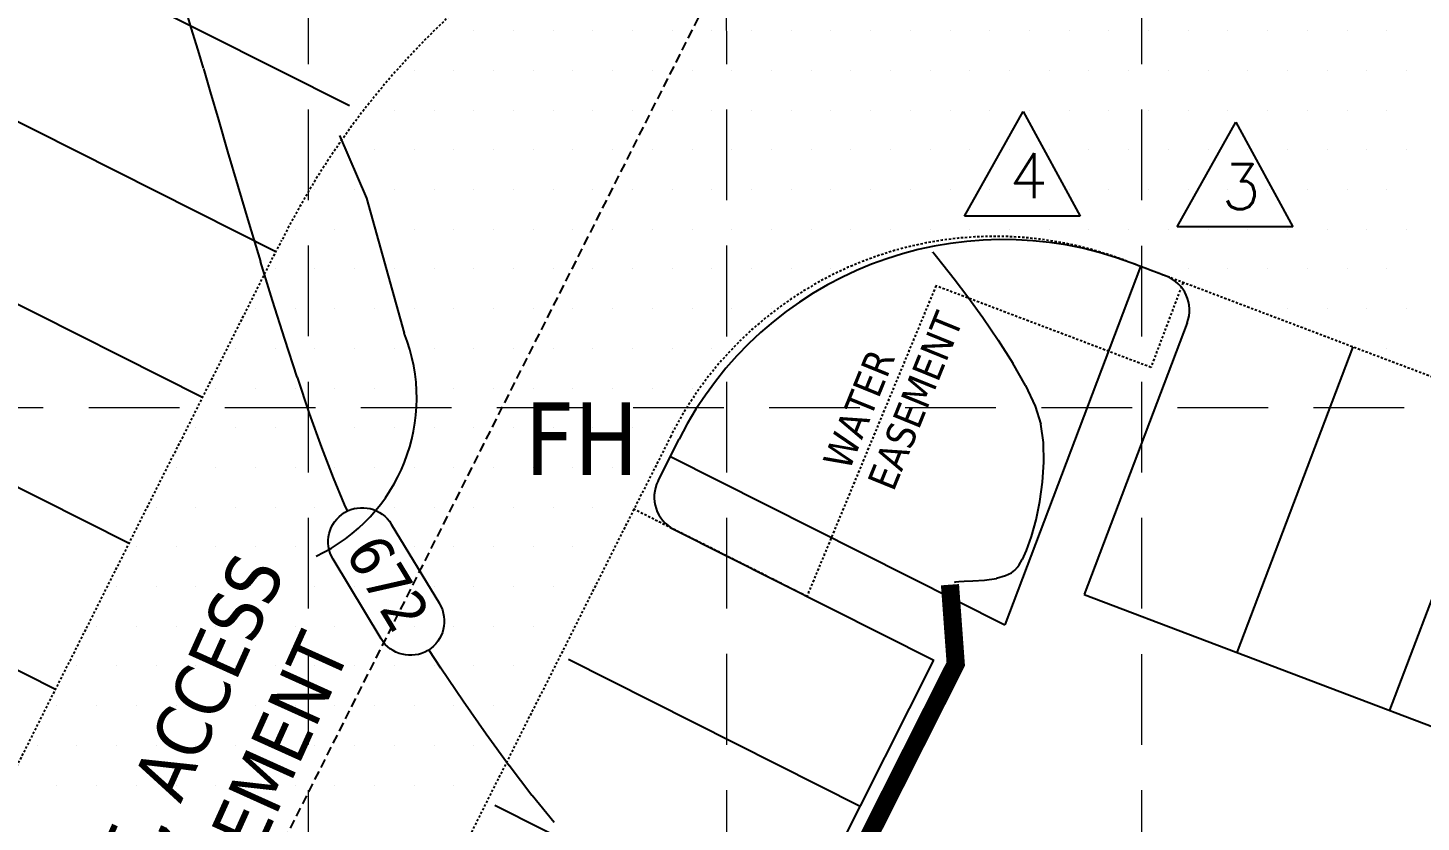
# Model space of a CAD drawing. Header units: inches. Extents: x 6967 to 7890, y 13663 to 15138.
# Drawn here: x 7183.2 to 7260, y 14262.6 to 14306.4 of the extents above; entities that cross this region are included whole.
import ezdxf

# ---------------------------------------------------------------- set-up
doc = ezdxf.new("R2010")
doc.units = ezdxf.units.IN
doc.header["$MEASUREMENT"] = 0
for name, pattern in [('DASHED', [0.75, 0.5, -0.25]), ('HIDDEN', [0.375, 0.25, -0.125]), ('XGWI003AR$0$HIDDEN2', [0.1875, 0.125, -0.0625]), ('xGWI003pt$0$HIDDEN2', [0.1875, 0.125, -0.0625])]:
    doc.linetypes.add(name, pattern=pattern)
for name, color, linetype in [('C-ANNO-EASE-N', 6, 'Continuous'), ('C-ANNO-WATR-N', 4, 'Continuous'), ('C-LGND-TEXT-N', 6, 'Continuous'), ('C-SITE-BLDG-STBK-N', 7, 'DASHED'), ('GRID', 254, 'HIDDEN'), ('PC', 35, 'Continuous'), ('V-ESMT-ACCS-TXT-N', 7, 'Continuous'), ('XGWI003AR$0$C-PKNG-CURB-FACE-N', 4, 'Continuous'), ('XGWI003AR$0$C-PKNG-FIRE-HTCH-N', 2, 'Continuous'), ('XGWI003AR$0$C-PKNG-FIRE-N', 2, 'XGWI003AR$0$HIDDEN2'), ('XGWI003AR$0$C-PKNG-STRP-N', 6, 'Continuous'), ('XGWI003AR$0$C-SITE-WALK-N', 2, 'Continuous'), ('XGWI003AR$0$C-STRC-WALL-N', 15, 'XGWI003AR$0$TRACKS'), ('xGWI003pt$0$C-EASE-WATR-N', 2, 'xGWI003pt$0$HIDDEN2')]:
    doc.layers.add(name, color=color, linetype=linetype)
doc.styles.add('L100', font='TAHOMA.TTF', dxfattribs={"height": 4})
doc.styles.add('L40', font='TAHOMA.TTF', dxfattribs={"height": 1.6})
doc.styles.add('L50', font='TAHOMA.TTF', dxfattribs={"height": 2})
doc.styles.add('SIMPLEX', font='simplex', dxfattribs={"height": 0.033333})
doc.linetypes.add('XGWI003AR$0$TRACKS', pattern='A,0.15,[130,ltypeshp.shx,S=0.25,R=0,X=0,Y=0],0.15', length=0.3)

msp = doc.modelspace()

# ---------------------------------------------------------------- linework, layer by layer
at = {"layer": 'C-LGND-TEXT-N', "color": 7}
for p, q in [((7234.864, 14296.034), (7238.098, 14301.807)), ((7238.098, 14301.807), (7241.24, 14296.038)), ((7246.575, 14295.436), (7249.809, 14301.209)), ((7249.809, 14301.209), (7252.951, 14295.44)), ((7238.098, 14296.039), (7234.864, 14296.034)), ((7241.24, 14296.038), (7238.098, 14296.039)), ((7249.809, 14295.441), (7246.575, 14295.436)), ((7252.951, 14295.44), (7249.809, 14295.441))]:
    msp.add_line(p, q, dxfattribs=at)
at = {"layer": 'C-SITE-BLDG-STBK-N'}
msp.add_line((7192.989, 14252.926), (7230.143, 14326.708), dxfattribs=at)
msp.add_arc((7656.878, 15294.951), 1058.5, 247.123647, 254.194188, dxfattribs=at)
at = {"layer": 'GRID', "color": 252, "linetype": 'HIDDEN', "lineweight": 0, "ltscale": 20}
for p, q in [((7198.696, 13779.412), (7198.701, 15112.656)), ((7221.761, 13779.409), (7221.737, 15112.651)), ((7244.621, 13779.405), (7244.667, 15112.648)), ((6991.593, 14285.488), (7865.68, 14285.488))]:
    msp.add_line(p, q, dxfattribs=at)
at = {"layer": 'PC', "color": 25, "extrusion": (0.958171, 0.286195, 0), "elevation": 10985.827}
msp.add_lwpolyline([(11649.606, 672), (11651.058, 672)], dxfattribs=at)
at = {"layer": 'PC', "color": 25, "extrusion": (0.956432, 0.291954, 0), "elevation": 11055.712}
msp.add_lwpolyline([(11582.015, 672), (11583.305, 672)], dxfattribs=at)
at = {"layer": 'PC', "color": 25, "extrusion": (0.957183, 0.289484, 0), "elevation": 11025.778}
msp.add_lwpolyline([(11609.476, 672), (11610.515, 672)], dxfattribs=at)
at = {"layer": 'PC', "color": 25, "extrusion": (0.95918, 0.282795, 0), "elevation": 10944.47}
msp.add_lwpolyline([(11684.814, 672), (11686.158, 672)], dxfattribs=at)
at = {"layer": 'PC', "color": 25, "extrusion": (0.959868, 0.280453, 0), "elevation": 10915.913}
msp.add_lwpolyline([(11709.892, 672), (11711.497, 672)], dxfattribs=at)
at = {"layer": 'PC', "color": 25, "extrusion": (0.959876, 0.280425, 0), "elevation": 10915.572}
msp.add_lwpolyline([(11708.388, 672), (11710.21, 672)], dxfattribs=at)
at = {"layer": 'PC', "color": 25, "extrusion": (0.959428, 0.281955, 0), "elevation": 10934.222}
msp.add_lwpolyline([(11688.979, 672), (11690.973, 672)], dxfattribs=at)
at = {"layer": 'PC', "color": 25, "elevation": 672}
for points in [[(7195.435, 14295.651), (7194.83, 14297.687)], [(7233.322, 14293.784), (7233.163, 14293.98)], [(7233.672, 14293.347), (7233.322, 14293.784)], [(7234.286, 14292.561), (7233.672, 14293.347)], [(7198.77, 14285.152), (7198.092, 14287.151)], [(7238.766, 14285.558), (7238.23, 14286.695)], [(7199.435, 14283.29), (7198.77, 14285.152)], [(7200.077, 14281.607), (7199.435, 14283.29)], [(7239.161, 14281.38), (7239.233, 14282.472)], [(7200.688, 14280.147), (7200.077, 14281.607)], [(7200.86, 14279.787), (7200.688, 14280.147)], [(7235.31, 14275.937), (7235.962, 14275.978)], [(7237.115, 14276.223), (7237.44, 14276.387)], [(7234.301, 14275.863), (7234.373, 14275.877)], [(7234.373, 14275.877), (7234.541, 14275.898)], [(7208.491, 14267.498), (7207.226, 14269.307)]]:
    msp.add_lwpolyline(points, dxfattribs=at)
at = {"layer": 'PC', "color": 25, "extrusion": (0.9574, 0.288766, 0), "elevation": 11017.004}
msp.add_lwpolyline([(11606.648, 672), (11608.856, 672)], dxfattribs=at)
at = {"layer": 'PC', "color": 25, "extrusion": (0.771451, 0.636289, 0), "elevation": 14675.133}
msp.add_lwpolyline([(6424.795, 672), (6424.805, 672)], dxfattribs=at)
at = {"layer": 'PC', "color": 25, "extrusion": (0.773403, 0.633915, 0), "elevation": 14655.316}
msp.add_lwpolyline([(6469.793, 672), (6469.871, 672)], dxfattribs=at)
at = {"layer": 'PC', "color": 25, "extrusion": (0.955781, 0.294081, 0), "elevation": 11081.32}
msp.add_lwpolyline([(11543.01, 672), (11545.259, 672)], dxfattribs=at)
at = {"layer": 'PC', "color": 25, "extrusion": (0.797353, 0.603514, 0), "elevation": 14394.032}
msp.add_lwpolyline([(7028.974, 672), (7030.223, 672)], dxfattribs=at)
at = {"layer": 'PC', "color": 25, "extrusion": (0.953646, 0.300931, 0), "elevation": 11163.855}
msp.add_lwpolyline([(11460.957, 672), (11463.204, 672)], dxfattribs=at)
at = {"layer": 'PC', "color": 25, "extrusion": (0.808845, 0.588023, 0), "elevation": 14255.784}
msp.add_lwpolyline([(7303.873, 672), (7305.289, 672)], dxfattribs=at)
at = {"layer": 'PC', "color": 25, "extrusion": (0.823468, 0.567362, 0), "elevation": 14066.354}
msp.add_lwpolyline([(7660.854, 672), (7662.352, 672)], dxfattribs=at)
at = {"layer": 'PC', "color": 25, "extrusion": (0.950828, 0.309719, 0), "elevation": 11269.147}
msp.add_lwpolyline([(11355.243, 672), (11357.444, 672)], dxfattribs=at)
at = {"layer": 'PC', "color": 25, "extrusion": (0.842599, 0.538541, 0), "elevation": 13792.974}
msp.add_lwpolyline([(8141.282, 672), (8142.78, 672)], dxfattribs=at)
at = {"layer": 'PC', "color": 25, "extrusion": (0.868435, 0.495804, 0), "elevation": 13369.324}
msp.add_lwpolyline([(8818.322, 672), (8819.738, 672)], dxfattribs=at)
at = {"layer": 'PC', "color": 25, "extrusion": (0.953782, 0.300498, 0), "elevation": 11196.994}
msp.add_lwpolyline([(11449.044, 672), (11450.076, 672)], dxfattribs=at)
at = {"layer": 'PC', "color": 25, "extrusion": (0.99151, 0.130029, 0), "elevation": 9035.022}
msp.add_lwpolyline([(13220.981, 672), (13222.014, 672)], dxfattribs=at)
at = {"layer": 'PC', "color": 25, "extrusion": (0.99978, 0.020971, 0), "elevation": 7537.16}
msp.add_lwpolyline([(14127.517, 672), (14128.594, 672)], dxfattribs=at)
at = {"layer": 'PC', "color": 25, "extrusion": (0.990415, -0.138123, 0), "elevation": 5197.192}
msp.add_lwpolyline([(15143.307, 672), (15144.387, 672)], dxfattribs=at)
at = {"layer": 'PC', "color": 25, "extrusion": (0.979213, -0.202834, 0), "elevation": 4192.002}
msp.add_lwpolyline([(15450.754, 672), (15451.785, 672)], dxfattribs=at)
at = {"layer": 'PC', "color": 25, "linetype": 'Continuous', "extrusion": (0.855711, 0.517455, 0)}
for points, elevation in [([(8491.382, 672), (8486.258, 672)], 13552.682), ([(8486.258, 672), (8491.382, 672)], 13548.932)]:
    msp.add_lwpolyline(points, dxfattribs=dict(at, elevation=elevation))
at = {"layer": 'PC', "color": 25, "extrusion": (0.963942, -0.266111, 0), "elevation": 3177.911}
msp.add_lwpolyline([(15689.801, 672), (15690.747, 672)], dxfattribs=at)
at = {"layer": 'PC', "color": 25, "extrusion": (0.941886, -0.335932, 0), "elevation": 2021.331}
msp.add_lwpolyline([(15879.451, 672), (15880.277, 672)], dxfattribs=at)
at = {"layer": 'PC', "color": 25, "extrusion": (0.909417, -0.415886, 0), "elevation": 644.756}
msp.add_lwpolyline([(15994.043, 672), (15994.593, 672)], dxfattribs=at)
at = {"layer": 'PC', "color": 25, "extrusion": (0.80546, -0.59265, 0), "elevation": -2631.343}
msp.add_lwpolyline([(15788.747, 672), (15788.933, 672)], dxfattribs=at)
at = {"layer": 'PC', "color": 25, "extrusion": (0.864044, -0.503415, 0), "elevation": -933.325}
msp.add_lwpolyline([(15979.464, 672), (15979.801, 672)], dxfattribs=at)
at = {"layer": 'PC', "color": 25, "extrusion": (0.147117, -0.989119, 0), "elevation": -13056.107}
msp.add_lwpolyline([(9257.47, 672), (9258.139, 672)], dxfattribs=at)
at = {"layer": 'PC', "color": 25, "extrusion": (0.286942, -0.957948, 0), "elevation": -11599.247}
msp.add_lwpolyline([(11028.714, 672), (11029.227, 672)], dxfattribs=at)
at = {"layer": 'PC', "color": 25, "extrusion": (0.597665, -0.801746, 0), "elevation": -7120.469}
msp.add_lwpolyline([(14335.086, 672), (14335.321, 672)], dxfattribs=at)
at = {"layer": 'PC', "color": 25, "extrusion": (-0.69172, 0.722165, 0), "elevation": 5303.598}
msp.add_lwpolyline([(-15102.13, 672), (-15102.246, 672)], dxfattribs=at)
at = {"layer": 'PC', "color": 25, "extrusion": (0.748107, -0.663578, 0), "elevation": -4059.064}
msp.add_lwpolyline([(15483.216, 672), (15483.297, 672)], dxfattribs=at)
at = {"layer": 'PC', "color": 25, "extrusion": (0.065936, -0.997824, 0), "elevation": -13767.814}
msp.add_lwpolyline([(8160.093, 672), (8160.394, 672)], dxfattribs=at)
at = {"layer": 'PC', "color": 25, "extrusion": (0.040397, -0.999184, 0), "elevation": -13971.997}
msp.add_lwpolyline([(7805.642, 672), (7806.113, 672)], dxfattribs=at)
at = {"layer": 'PC', "color": 25, "extrusion": (0.838362, 0.545113, 0), "elevation": 13820.619}
msp.add_lwpolyline([(8036.299, 672), (8037.5, 672)], dxfattribs=at)
at = {"layer": 'PC', "color": 25, "extrusion": (0.829463, 0.558562, 0), "elevation": 13948.421}
msp.add_lwpolyline([(7810.17, 672), (7812.372, 672)], dxfattribs=at)
at = {"layer": 'PC', "color": 25, "extrusion": (0.807866, 0.589366, 0), "elevation": 14232.278}
msp.add_lwpolyline([(7275.618, 672), (7277.781, 672)], dxfattribs=at)
at = {"layer": 'PC', "color": 25, "extrusion": (0.793263, 0.608879, 0), "elevation": 14405.353}
msp.add_lwpolyline([(6924.56, 672), (6926.627, 672)], dxfattribs=at)
at = {"layer": 'PC', "color": 25, "extrusion": (0.7739, 0.633307, 0), "elevation": 14614.181}
msp.add_lwpolyline([(6470.284, 672), (6472.206, 672)], dxfattribs=at)
at = {"layer": 'PC', "color": 25, "linetype": 'Continuous', "extrusion": (0, 0, -1)}
for centre, start, end in [((-7201.665, 14278.094, -672), 328.83833, 148.83833), ((-7204.316, 14273.709, -672), 148.83833, 328.83833)]:
    msp.add_arc(centre, 1.875, start, end, dxfattribs=at)
at = {"layer": 'V-ESMT-ACCS-TXT-N'}
for p, q in [((7200.424, 14300.477), (7201.899, 14297.029)), ((7201.899, 14297.029), (7203.981, 14289.586))]:
    msp.add_line(p, q, dxfattribs=at)
msp.add_arc((7195.06, 14286.009), 9.611, 295.06084, 21.84665, dxfattribs=at)
at = {"layer": 'XGWI003AR$0$C-PKNG-CURB-FACE-N', "color": 7}
for p, q in [((7245.965, 14292.728), (7244.082, 14293.442)), ((7247.126, 14290.149), (7241.451, 14275.189)), ((7217.974, 14281.449), (7219.126, 14283.738)), ((7218.86, 14278.763), (7233.163, 14271.561)), ((7241.451, 14275.189), (7347.597, 14234.926)), ((7217.328, 14240.116), (7233.163, 14271.561))]:
    msp.add_line(p, q, dxfattribs=at)
for centre, radius, start, end in [((7236.989, 14274.742), 20, 69.2275, 153.27139), ((7245.256, 14290.858), 2, 339.2275, 69.2275), ((7219.76, 14280.55), 2, 153.27139, 243.27139)]:
    msp.add_arc(centre, radius, start, end, dxfattribs=at)
at = {"layer": 'XGWI003AR$0$C-PKNG-FIRE-HTCH-N', "color": 255}
for p, q in [((7207.812, 14306.25), (7207.812, 14306.25)), ((7210, 14306.25), (7210, 14306.25)), ((7212.188, 14306.25), (7212.188, 14306.25)), ((7214.375, 14306.25), (7214.375, 14306.25)), ((7216.562, 14306.25), (7216.562, 14306.25)), ((7218.75, 14306.25), (7218.75, 14306.25)), ((7220.938, 14306.25), (7220.938, 14306.25)), ((7223.125, 14306.25), (7223.125, 14306.25)), ((7225.312, 14306.25), (7225.312, 14306.25)), ((7227.5, 14306.25), (7227.5, 14306.25)), ((7229.688, 14306.25), (7229.688, 14306.25)), ((7231.875, 14306.25), (7231.875, 14306.25)), ((7234.062, 14306.25), (7234.062, 14306.25)), ((7236.25, 14306.25), (7236.25, 14306.25)), ((7238.438, 14306.25), (7238.438, 14306.25)), ((7240.625, 14306.25), (7240.625, 14306.25)), ((7242.812, 14306.25), (7242.812, 14306.25)), ((7245, 14306.25), (7245, 14306.25)), ((7247.188, 14306.25), (7247.188, 14306.25)), ((7249.375, 14306.25), (7249.375, 14306.25)), ((7251.562, 14306.25), (7251.562, 14306.25)), ((7253.75, 14306.25), (7253.75, 14306.25)), ((7255.938, 14306.25), (7255.938, 14306.25)), ((7258.125, 14306.25), (7258.125, 14306.25)), ((7204.531, 14304.062), (7204.531, 14304.062)), ((7206.719, 14304.062), (7206.719, 14304.062)), ((7208.906, 14304.062), (7208.906, 14304.062)), ((7211.094, 14304.062), (7211.094, 14304.062)), ((7213.281, 14304.062), (7213.281, 14304.062)), ((7215.469, 14304.062), (7215.469, 14304.062)), ((7217.656, 14304.062), (7217.656, 14304.062)), ((7219.844, 14304.062), (7219.844, 14304.062)), ((7222.031, 14304.062), (7222.031, 14304.062)), ((7224.219, 14304.062), (7224.219, 14304.062)), ((7226.406, 14304.062), (7226.406, 14304.062)), ((7228.594, 14304.062), (7228.594, 14304.062)), ((7230.781, 14304.062), (7230.781, 14304.062)), ((7232.969, 14304.062), (7232.969, 14304.062)), ((7235.156, 14304.062), (7235.156, 14304.062)), ((7237.344, 14304.062), (7237.344, 14304.062)), ((7239.531, 14304.062), (7239.531, 14304.062)), ((7241.719, 14304.062), (7241.719, 14304.062)), ((7243.906, 14304.062), (7243.906, 14304.062)), ((7246.094, 14304.062), (7246.094, 14304.062)), ((7248.281, 14304.062), (7248.281, 14304.062)), ((7250.469, 14304.062), (7250.469, 14304.062)), ((7252.656, 14304.062), (7252.656, 14304.062)), ((7254.844, 14304.062), (7254.844, 14304.062)), ((7257.031, 14304.062), (7257.031, 14304.062)), ((7259.219, 14304.062), (7259.219, 14304.062)), ((7203.438, 14301.875), (7203.438, 14301.875)), ((7205.625, 14301.875), (7205.625, 14301.875)), ((7207.812, 14301.875), (7207.812, 14301.875)), ((7210, 14301.875), (7210, 14301.875)), ((7212.188, 14301.875), (7212.188, 14301.875)), ((7214.375, 14301.875), (7214.375, 14301.875)), ((7216.562, 14301.875), (7216.562, 14301.875)), ((7218.75, 14301.875), (7218.75, 14301.875)), ((7220.938, 14301.875), (7220.938, 14301.875)), ((7223.125, 14301.875), (7223.125, 14301.875)), ((7225.312, 14301.875), (7225.312, 14301.875)), ((7227.5, 14301.875), (7227.5, 14301.875)), ((7229.688, 14301.875), (7229.688, 14301.875)), ((7231.875, 14301.875), (7231.875, 14301.875)), ((7234.062, 14301.875), (7234.062, 14301.875)), ((7236.25, 14301.875), (7236.25, 14301.875)), ((7238.438, 14301.875), (7238.438, 14301.875)), ((7240.625, 14301.875), (7240.625, 14301.875)), ((7242.812, 14301.875), (7242.812, 14301.875)), ((7245, 14301.875), (7245, 14301.875)), ((7247.188, 14301.875), (7247.188, 14301.875)), ((7249.375, 14301.875), (7249.375, 14301.875)), ((7251.562, 14301.875), (7251.562, 14301.875)), ((7253.75, 14301.875), (7253.75, 14301.875)), ((7255.938, 14301.875), (7255.938, 14301.875)), ((7258.125, 14301.875), (7258.125, 14301.875)), ((7202.344, 14299.688), (7202.344, 14299.688)), ((7204.531, 14299.688), (7204.531, 14299.688)), ((7206.719, 14299.688), (7206.719, 14299.688)), ((7208.906, 14299.688), (7208.906, 14299.688)), ((7211.094, 14299.688), (7211.094, 14299.688)), ((7213.281, 14299.688), (7213.281, 14299.688)), ((7215.469, 14299.688), (7215.469, 14299.688)), ((7217.656, 14299.688), (7217.656, 14299.688)), ((7219.844, 14299.688), (7219.844, 14299.688)), ((7222.031, 14299.688), (7222.031, 14299.688)), ((7224.219, 14299.688), (7224.219, 14299.688)), ((7226.406, 14299.688), (7226.406, 14299.688)), ((7228.594, 14299.688), (7228.594, 14299.688)), ((7230.781, 14299.688), (7230.781, 14299.688)), ((7232.969, 14299.688), (7232.969, 14299.688)), ((7235.156, 14299.688), (7235.156, 14299.688)), ((7237.344, 14299.688), (7237.344, 14299.688)), ((7239.531, 14299.688), (7239.531, 14299.688)), ((7241.719, 14299.688), (7241.719, 14299.688)), ((7243.906, 14299.688), (7243.906, 14299.688)), ((7246.094, 14299.688), (7246.094, 14299.688)), ((7248.281, 14299.688), (7248.281, 14299.688)), ((7250.469, 14299.688), (7250.469, 14299.688)), ((7252.656, 14299.688), (7252.656, 14299.688)), ((7254.844, 14299.688), (7254.844, 14299.688)), ((7257.031, 14299.688), (7257.031, 14299.688)), ((7259.219, 14299.688), (7259.219, 14299.688)), ((7199.062, 14297.5), (7199.062, 14297.5)), ((7201.25, 14297.5), (7201.25, 14297.5)), ((7203.438, 14297.5), (7203.438, 14297.5)), ((7205.625, 14297.5), (7205.625, 14297.5)), ((7207.812, 14297.5), (7207.812, 14297.5)), ((7210, 14297.5), (7210, 14297.5)), ((7212.188, 14297.5), (7212.188, 14297.5)), ((7214.375, 14297.5), (7214.375, 14297.5)), ((7216.562, 14297.5), (7216.562, 14297.5)), ((7218.75, 14297.5), (7218.75, 14297.5)), ((7220.938, 14297.5), (7220.938, 14297.5)), ((7223.125, 14297.5), (7223.125, 14297.5)), ((7225.312, 14297.5), (7225.312, 14297.5)), ((7227.5, 14297.5), (7227.5, 14297.5)), ((7229.688, 14297.5), (7229.688, 14297.5)), ((7231.875, 14297.5), (7231.875, 14297.5)), ((7234.062, 14297.5), (7234.062, 14297.5)), ((7236.25, 14297.5), (7236.25, 14297.5)), ((7238.438, 14297.5), (7238.438, 14297.5)), ((7240.625, 14297.5), (7240.625, 14297.5)), ((7242.812, 14297.5), (7242.812, 14297.5)), ((7245, 14297.5), (7245, 14297.5)), ((7247.188, 14297.5), (7247.188, 14297.5)), ((7249.375, 14297.5), (7249.375, 14297.5)), ((7251.562, 14297.5), (7251.562, 14297.5)), ((7253.75, 14297.5), (7253.75, 14297.5)), ((7255.938, 14297.5), (7255.938, 14297.5)), ((7258.125, 14297.5), (7258.125, 14297.5)), ((7197.969, 14295.312), (7197.969, 14295.312)), ((7200.156, 14295.312), (7200.156, 14295.312)), ((7202.344, 14295.312), (7202.344, 14295.312)), ((7204.531, 14295.312), (7204.531, 14295.312)), ((7206.719, 14295.312), (7206.719, 14295.312)), ((7208.906, 14295.312), (7208.906, 14295.312)), ((7211.094, 14295.312), (7211.094, 14295.312)), ((7213.281, 14295.312), (7213.281, 14295.312)), ((7215.469, 14295.312), (7215.469, 14295.312)), ((7217.656, 14295.312), (7217.656, 14295.312)), ((7219.844, 14295.312), (7219.844, 14295.312)), ((7222.031, 14295.312), (7222.031, 14295.312)), ((7224.219, 14295.312), (7224.219, 14295.312)), ((7226.406, 14295.312), (7226.406, 14295.312)), ((7228.594, 14295.312), (7228.594, 14295.312)), ((7230.781, 14295.312), (7230.781, 14295.312)), ((7232.969, 14295.312), (7232.969, 14295.312)), ((7235.156, 14295.312), (7235.156, 14295.312)), ((7237.344, 14295.312), (7237.344, 14295.312)), ((7239.531, 14295.312), (7239.531, 14295.312)), ((7241.719, 14295.312), (7241.719, 14295.312)), ((7243.906, 14295.312), (7243.906, 14295.312)), ((7246.094, 14295.312), (7246.094, 14295.312)), ((7248.281, 14295.312), (7248.281, 14295.312)), ((7250.469, 14295.312), (7250.469, 14295.312)), ((7252.656, 14295.312), (7252.656, 14295.312)), ((7254.844, 14295.312), (7254.844, 14295.312)), ((7257.031, 14295.312), (7257.031, 14295.312)), ((7259.219, 14295.312), (7259.219, 14295.312)), ((7196.875, 14293.125), (7196.875, 14293.125)), ((7199.062, 14293.125), (7199.062, 14293.125)), ((7201.25, 14293.125), (7201.25, 14293.125)), ((7203.438, 14293.125), (7203.438, 14293.125)), ((7205.625, 14293.125), (7205.625, 14293.125)), ((7207.812, 14293.125), (7207.812, 14293.125)), ((7210, 14293.125), (7210, 14293.125)), ((7212.188, 14293.125), (7212.188, 14293.125)), ((7214.375, 14293.125), (7214.375, 14293.125)), ((7216.562, 14293.125), (7216.562, 14293.125)), ((7218.75, 14293.125), (7218.75, 14293.125)), ((7220.938, 14293.125), (7220.938, 14293.125)), ((7223.125, 14293.125), (7223.125, 14293.125)), ((7225.312, 14293.125), (7225.312, 14293.125)), ((7227.5, 14293.125), (7227.5, 14293.125)), ((7245, 14293.125), (7245, 14293.125)), ((7247.188, 14293.125), (7247.188, 14293.125)), ((7249.375, 14293.125), (7249.375, 14293.125)), ((7251.562, 14293.125), (7251.562, 14293.125)), ((7253.75, 14293.125), (7253.75, 14293.125)), ((7255.938, 14293.125), (7255.938, 14293.125)), ((7258.125, 14293.125), (7258.125, 14293.125)), ((7195.781, 14290.938), (7195.781, 14290.938)), ((7197.969, 14290.938), (7197.969, 14290.938)), ((7200.156, 14290.938), (7200.156, 14290.938)), ((7202.344, 14290.938), (7202.344, 14290.938)), ((7204.531, 14290.938), (7204.531, 14290.938)), ((7206.719, 14290.938), (7206.719, 14290.938)), ((7208.906, 14290.938), (7208.906, 14290.938)), ((7211.094, 14290.938), (7211.094, 14290.938)), ((7213.281, 14290.938), (7213.281, 14290.938)), ((7215.469, 14290.938), (7215.469, 14290.938)), ((7217.656, 14290.938), (7217.656, 14290.938)), ((7219.844, 14290.938), (7219.844, 14290.938)), ((7222.031, 14290.938), (7222.031, 14290.938)), ((7224.219, 14290.938), (7224.219, 14290.938)), ((7252.656, 14290.938), (7252.656, 14290.938)), ((7254.844, 14290.938), (7254.844, 14290.938)), ((7257.031, 14290.938), (7257.031, 14290.938)), ((7259.219, 14290.938), (7259.219, 14290.938)), ((7194.688, 14288.75), (7194.688, 14288.75)), ((7196.875, 14288.75), (7196.875, 14288.75)), ((7199.062, 14288.75), (7199.062, 14288.75)), ((7201.25, 14288.75), (7201.25, 14288.75)), ((7203.438, 14288.75), (7203.438, 14288.75)), ((7205.625, 14288.75), (7205.625, 14288.75)), ((7207.812, 14288.75), (7207.812, 14288.75)), ((7210, 14288.75), (7210, 14288.75)), ((7212.188, 14288.75), (7212.188, 14288.75)), ((7214.375, 14288.75), (7214.375, 14288.75)), ((7216.562, 14288.75), (7216.562, 14288.75)), ((7218.75, 14288.75), (7218.75, 14288.75)), ((7220.938, 14288.75), (7220.938, 14288.75)), ((7258.125, 14288.75), (7258.125, 14288.75)), ((7193.594, 14286.562), (7193.594, 14286.562)), ((7195.781, 14286.562), (7195.781, 14286.562)), ((7197.969, 14286.562), (7197.969, 14286.562)), ((7200.156, 14286.562), (7200.156, 14286.562)), ((7202.344, 14286.562), (7202.344, 14286.562)), ((7204.531, 14286.562), (7204.531, 14286.562)), ((7206.719, 14286.562), (7206.719, 14286.562)), ((7208.906, 14286.562), (7208.906, 14286.562)), ((7211.094, 14286.562), (7211.094, 14286.562)), ((7213.281, 14286.562), (7213.281, 14286.562)), ((7215.469, 14286.562), (7215.469, 14286.562)), ((7217.656, 14286.562), (7217.656, 14286.562)), ((7219.844, 14286.562), (7219.844, 14286.562)), ((7192.5, 14284.375), (7192.5, 14284.375)), ((7194.688, 14284.375), (7194.688, 14284.375)), ((7196.875, 14284.375), (7196.875, 14284.375)), ((7199.062, 14284.375), (7199.062, 14284.375)), ((7201.25, 14284.375), (7201.25, 14284.375)), ((7203.438, 14284.375), (7203.438, 14284.375)), ((7205.625, 14284.375), (7205.625, 14284.375)), ((7207.812, 14284.375), (7207.812, 14284.375)), ((7210, 14284.375), (7210, 14284.375)), ((7212.188, 14284.375), (7212.188, 14284.375)), ((7214.375, 14284.375), (7214.375, 14284.375)), ((7216.562, 14284.375), (7216.562, 14284.375)), ((7218.75, 14284.375), (7218.75, 14284.375)), ((7191.406, 14282.188), (7191.406, 14282.188)), ((7193.594, 14282.188), (7193.594, 14282.188)), ((7195.781, 14282.188), (7195.781, 14282.188)), ((7197.969, 14282.188), (7197.969, 14282.188)), ((7200.156, 14282.188), (7200.156, 14282.188)), ((7202.344, 14282.188), (7202.344, 14282.188)), ((7204.531, 14282.188), (7204.531, 14282.188)), ((7206.719, 14282.188), (7206.719, 14282.188)), ((7208.906, 14282.188), (7208.906, 14282.188)), ((7211.094, 14282.188), (7211.094, 14282.188)), ((7213.281, 14282.188), (7213.281, 14282.188)), ((7215.469, 14282.188), (7215.469, 14282.188)), ((7217.656, 14282.188), (7217.656, 14282.188)), ((7190.312, 14280), (7190.312, 14280)), ((7192.5, 14280), (7192.5, 14280)), ((7194.688, 14280), (7194.688, 14280)), ((7196.875, 14280), (7196.875, 14280)), ((7199.062, 14280), (7199.062, 14280)), ((7201.25, 14280), (7201.25, 14280)), ((7203.438, 14280), (7203.438, 14280)), ((7205.625, 14280), (7205.625, 14280)), ((7207.812, 14280), (7207.812, 14280)), ((7210, 14280), (7210, 14280)), ((7212.188, 14280), (7212.188, 14280)), ((7214.375, 14280), (7214.375, 14280)), ((7216.562, 14280), (7216.562, 14280)), ((7189.219, 14277.812), (7189.219, 14277.812)), ((7191.406, 14277.812), (7191.406, 14277.812)), ((7193.594, 14277.812), (7193.594, 14277.812)), ((7195.781, 14277.812), (7195.781, 14277.812)), ((7197.969, 14277.812), (7197.969, 14277.812)), ((7200.156, 14277.812), (7200.156, 14277.812)), ((7202.344, 14277.812), (7202.344, 14277.812)), ((7204.531, 14277.812), (7204.531, 14277.812)), ((7206.719, 14277.812), (7206.719, 14277.812)), ((7208.906, 14277.812), (7208.906, 14277.812)), ((7211.094, 14277.812), (7211.094, 14277.812)), ((7213.281, 14277.812), (7213.281, 14277.812)), ((7215.469, 14277.812), (7215.469, 14277.812)), ((7188.125, 14275.625), (7188.125, 14275.625)), ((7190.312, 14275.625), (7190.312, 14275.625)), ((7192.5, 14275.625), (7192.5, 14275.625)), ((7194.688, 14275.625), (7194.688, 14275.625)), ((7196.875, 14275.625), (7196.875, 14275.625)), ((7199.062, 14275.625), (7199.062, 14275.625)), ((7201.25, 14275.625), (7201.25, 14275.625)), ((7203.438, 14275.625), (7203.438, 14275.625)), ((7205.625, 14275.625), (7205.625, 14275.625)), ((7207.812, 14275.625), (7207.812, 14275.625)), ((7210, 14275.625), (7210, 14275.625)), ((7212.188, 14275.625), (7212.188, 14275.625)), ((7214.375, 14275.625), (7214.375, 14275.625)), ((7187.031, 14273.438), (7187.031, 14273.438)), ((7189.219, 14273.438), (7189.219, 14273.438)), ((7191.406, 14273.438), (7191.406, 14273.438)), ((7193.594, 14273.438), (7193.594, 14273.438)), ((7195.781, 14273.438), (7195.781, 14273.438)), ((7197.969, 14273.438), (7197.969, 14273.438)), ((7200.156, 14273.438), (7200.156, 14273.438)), ((7202.344, 14273.438), (7202.344, 14273.438)), ((7204.531, 14273.438), (7204.531, 14273.438)), ((7206.719, 14273.438), (7206.719, 14273.438)), ((7208.906, 14273.438), (7208.906, 14273.438)), ((7211.094, 14273.438), (7211.094, 14273.438)), ((7213.281, 14273.438), (7213.281, 14273.438)), ((7185.938, 14271.25), (7185.938, 14271.25)), ((7188.125, 14271.25), (7188.125, 14271.25)), ((7190.312, 14271.25), (7190.312, 14271.25)), ((7192.5, 14271.25), (7192.5, 14271.25)), ((7194.688, 14271.25), (7194.688, 14271.25)), ((7196.875, 14271.25), (7196.875, 14271.25)), ((7199.062, 14271.25), (7199.062, 14271.25)), ((7201.25, 14271.25), (7201.25, 14271.25)), ((7203.438, 14271.25), (7203.438, 14271.25)), ((7205.625, 14271.25), (7205.625, 14271.25)), ((7207.812, 14271.25), (7207.812, 14271.25)), ((7210, 14271.25), (7210, 14271.25)), ((7212.188, 14271.25), (7212.188, 14271.25)), ((7184.844, 14269.062), (7184.844, 14269.062)), ((7187.031, 14269.062), (7187.031, 14269.062)), ((7189.219, 14269.062), (7189.219, 14269.062)), ((7191.406, 14269.062), (7191.406, 14269.062)), ((7193.594, 14269.062), (7193.594, 14269.062)), ((7195.781, 14269.062), (7195.781, 14269.062)), ((7197.969, 14269.062), (7197.969, 14269.062)), ((7200.156, 14269.062), (7200.156, 14269.062)), ((7202.344, 14269.062), (7202.344, 14269.062)), ((7204.531, 14269.062), (7204.531, 14269.062)), ((7206.719, 14269.062), (7206.719, 14269.062)), ((7208.906, 14269.062), (7208.906, 14269.062)), ((7211.094, 14269.062), (7211.094, 14269.062)), ((7183.75, 14266.875), (7183.75, 14266.875)), ((7185.938, 14266.875), (7185.938, 14266.875)), ((7188.125, 14266.875), (7188.125, 14266.875)), ((7190.312, 14266.875), (7190.312, 14266.875)), ((7192.5, 14266.875), (7192.5, 14266.875)), ((7194.688, 14266.875), (7194.688, 14266.875)), ((7196.875, 14266.875), (7196.875, 14266.875)), ((7199.062, 14266.875), (7199.062, 14266.875)), ((7201.25, 14266.875), (7201.25, 14266.875)), ((7203.438, 14266.875), (7203.438, 14266.875)), ((7205.625, 14266.875), (7205.625, 14266.875)), ((7207.812, 14266.875), (7207.812, 14266.875)), ((7210, 14266.875), (7210, 14266.875)), ((7184.844, 14264.688), (7184.844, 14264.688)), ((7187.031, 14264.688), (7187.031, 14264.688)), ((7189.219, 14264.688), (7189.219, 14264.688)), ((7191.406, 14264.688), (7191.406, 14264.688)), ((7193.594, 14264.688), (7193.594, 14264.688)), ((7195.781, 14264.688), (7195.781, 14264.688)), ((7197.969, 14264.688), (7197.969, 14264.688)), ((7200.156, 14264.688), (7200.156, 14264.688)), ((7202.344, 14264.688), (7202.344, 14264.688)), ((7204.531, 14264.688), (7204.531, 14264.688)), ((7206.719, 14264.688), (7206.719, 14264.688)), ((7208.906, 14264.688), (7208.906, 14264.688))]:
    msp.add_line(p, q, dxfattribs=at)
at = {"layer": 'XGWI003AR$0$C-PKNG-FIRE-N', "color": 7}
for p, q in [((7179.592, 14259.672), (7197.233, 14294.705)), ((7350.483, 14253.083), (7243.625, 14293.616)), ((7218.669, 14283.911), (7201.027, 14248.878))]:
    msp.add_line(p, q, dxfattribs=at)
for radius in [44, 20]:
    msp.add_arc((7236.532, 14274.916), radius, 69.2275, 153.27139, dxfattribs=at)
at = {"layer": 'XGWI003AR$0$C-PKNG-STRP-N', "color": 253}
for p, q in [((7200.961, 14302.107), (7184.884, 14310.203)), ((7196.913, 14294.069), (7180.836, 14302.165)), ((7192.865, 14286.031), (7176.788, 14294.127)), ((7256.25, 14288.827), (7249.866, 14271.997)), ((7188.817, 14277.992), (7172.741, 14286.088)), ((7264.665, 14285.635), (7258.281, 14268.805)), ((7184.769, 14269.954), (7168.693, 14278.05)), ((7213.026, 14271.625), (7229.115, 14263.523)), ((7208.978, 14263.586), (7225.067, 14255.484))]:
    msp.add_line(p, q, dxfattribs=at)
at = {"layer": 'XGWI003AR$0$C-SITE-WALK-N', "color": 7}
for p in [(7244.563, 14293.26), (7218.648, 14282.789)]:
    msp.add_line(p, (7237.072, 14273.511), dxfattribs=at)
at = {"layer": 'XGWI003AR$0$C-STRC-WALL-N', "color": 11, "linetype": 'Continuous', "ltscale": 0.08}
for p, q in [((7234.384, 14271.318), (7234.058, 14275.711)), ((7222.091, 14246.906), (7234.384, 14271.318))]:
    msp.add_line(p, q, dxfattribs=at)
at = {"layer": 'XGWI003AR$0$C-STRC-WALL-N', "color": 4, "linetype": 'Continuous', "const_width": 1}
msp.add_lwpolyline([(7234.058, 14275.725), (7234.376, 14271.355), (7218.371, 14239.607), (7213.574, 14230.153), (7206.463, 14213.667), (7199.753, 14196.42), (7189.508, 14199.935)], dxfattribs=at)
at = {"layer": 'xGWI003pt$0$C-EASE-WATR-N', "color": 253}
for p, q in [((7233.283, 14292.191), (7226.171, 14275.082)), ((7245.127, 14287.698), (7233.283, 14292.191)), ((7246.9, 14292.373), (7245.127, 14287.698)), ((7226.171, 14275.082), (7216.64, 14279.882))]:
    msp.add_line(p, q, dxfattribs=at)

# ---------------------------------------------------------------- texts
at = {"layer": 'C-ANNO-EASE-N', "color": 7, "style": 'L40'}
for s, p in [('EASEMENT', (7230.944, 14280.801)), ('WATER ', (7228.497, 14281.94))]:
    msp.add_text(s, height=1.6, rotation=67.90492, dxfattribs=at).set_placement(p)
at = {"layer": 'C-ANNO-WATR-N', "color": 7, "style": 'L100'}
msp.add_text('FH', height=4, rotation=360, dxfattribs=at).set_placement((7210.632, 14281.765))
at = {"layer": 'C-LGND-TEXT-N', "color": 7, "style": 'SIMPLEX'}
for s, p in [('4', (7237.328, 14297.023)), ('3', (7249.039, 14296.425))]:
    msp.add_text(s, height=2.471, dxfattribs=at).set_placement(p)
at = {"layer": 'PC', "color": 25, "insert": (7202.735, 14278.741, 672), "char_height": 2.4, "width": 6.3006, "attachment_point": 1, "rotation": 301.16167, "style": 'L50'}
msp.add_mtext('\\fTahoma|b0|i0|c0|p34;\\W1.0000000000;\\T1.0000000000;\\o\\l672', dxfattribs=at)
at = {"layer": 'V-ESMT-ACCS-TXT-N', "style": 'L100'}
for s, p in [("24' FIRE LANE, ACCESS ", (7180.541, 14238.968)), ('& UTILITY EASEMENT', (7185.675, 14238.038))]:
    msp.add_text(s, height=3, rotation=65.72605, dxfattribs=at).set_placement(p)

doc.saveas('drawing.dxf')
